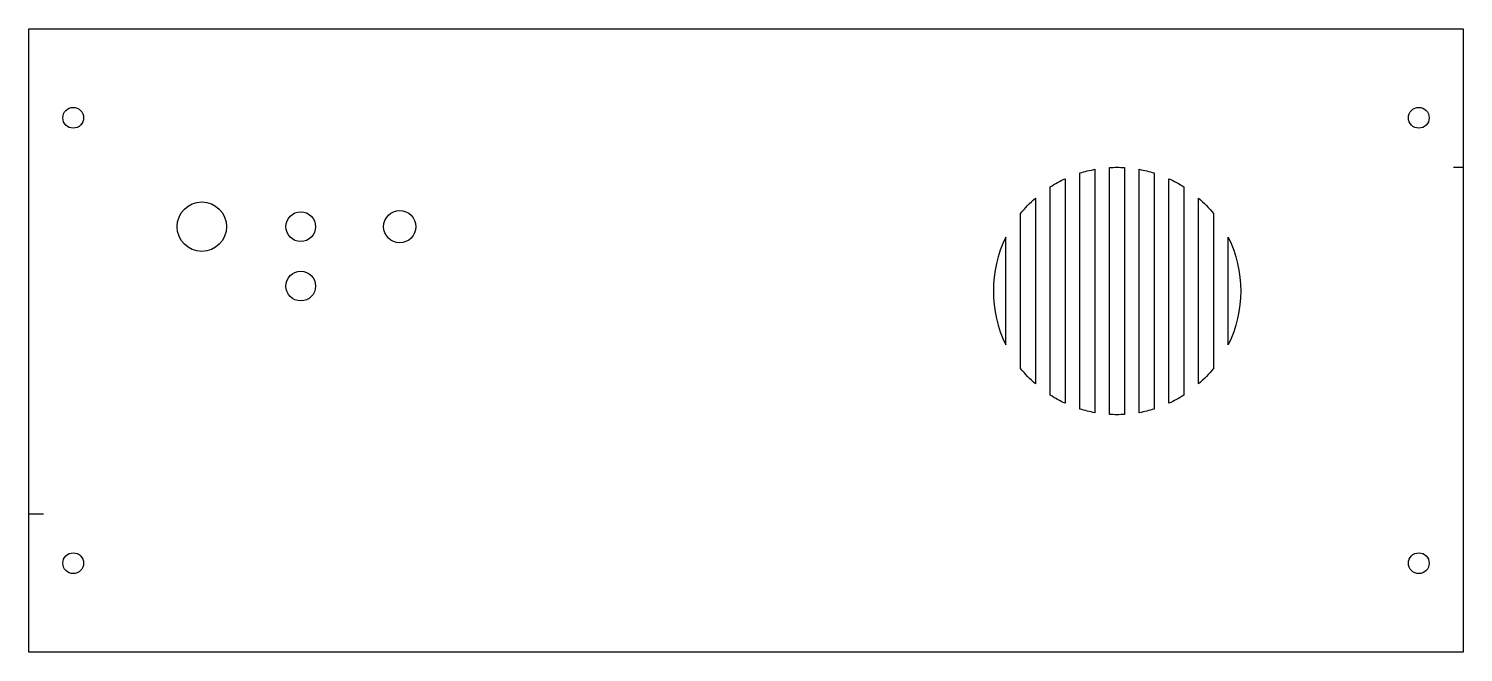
# Model space of a CAD drawing. Header units: millimetres. Extents: x 0 to 290, y -3 to 123.
import ezdxf

# ---------------------------------------------------------------- set-up
doc = ezdxf.new("R2010")
doc.units = ezdxf.units.MM
doc.layers.get('0').update_dxf_attribs({"linetype": 'CONTINUOUS'})

msp = doc.modelspace()

# ---------------------------------------------------------------- linework, layer by layer
for p, q in [((288, 95), (290, 95)), ((0, 25), (3, 25))]:
    msp.add_line(p, q)
msp.add_lwpolyline([(290, 123), (290, -3), (0, -3), (0, 25), (0, 95), (0, 123)], close=True)
for points in [[(212.5, 46.15), (212.5, 93.85, -0.030936), (215.5, 94.59), (215.5, 45.41, -0.030936)], [(218.5, 45.05), (218.5, 94.95, -0.030027), (221.5, 94.95), (221.5, 45.05, -0.030027)], [(224.5, 45.41), (224.5, 94.59, -0.030936), (227.5, 93.85), (227.5, 46.15, -0.030936)], [(206.5, 48.96), (206.5, 91.04, -0.034261), (209.5, 92.69), (209.5, 47.31, -0.034261)], [(230.5, 47.31), (230.5, 92.69, -0.034261), (233.5, 91.04), (233.5, 48.96, -0.034261)], [(200.5, 54.36), (200.5, 85.64, -0.043489), (203.5, 88.78), (203.5, 51.22, -0.043489)], [(236.5, 51.22), (236.5, 88.78, -0.043489), (239.5, 85.64), (239.5, 54.36, -0.043489)], [(197.5, 59.1), (197.5, 80.9, 0.229416)], [(242.5, 59.1), (242.5, 80.9, -0.229416)]]:
    msp.add_lwpolyline(points, format="xyb", close=True)
for centre, radius in [((9, 105), 2.1), ((281, 105), 2.1), ((35, 83), 5), ((55, 83), 3), ((75, 83), 3.25), ((55, 71), 3), ((9, 15), 2.1), ((281, 15), 2.1)]:
    msp.add_circle(centre, radius)

doc.saveas('drawing.dxf')
